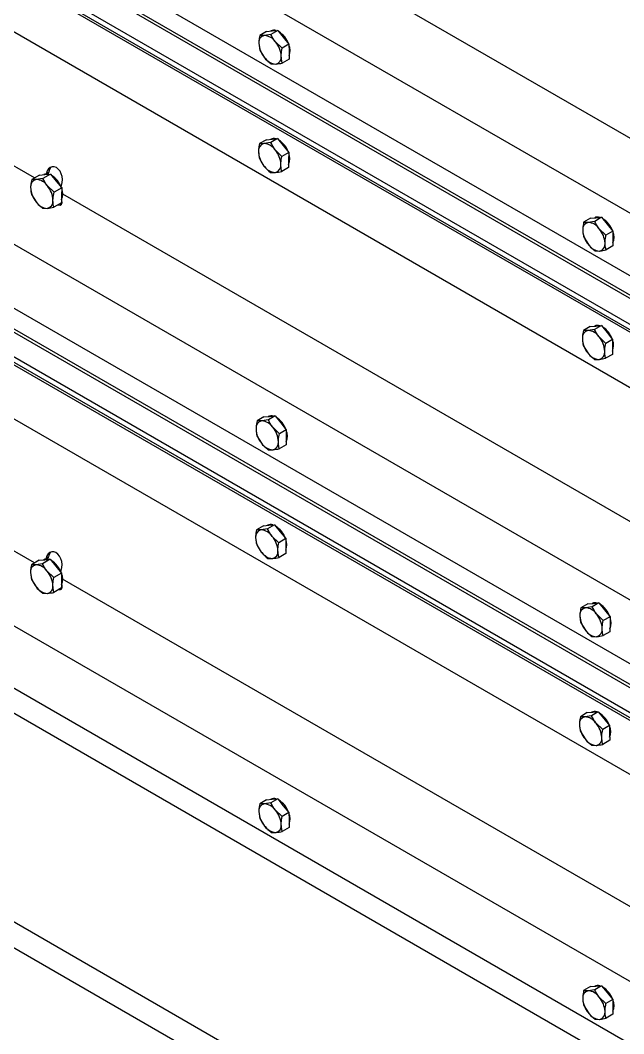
# Model space of a CAD drawing. Header units: millimetres. Extents: x -361 to 14022, y -1822 to 1455.
# Drawn here: x 3977.19 to 3989.14, y 855.35 to 875.41 of the extents above; entities that cross this region are included whole.
import ezdxf

# ---------------------------------------------------------------- set-up
doc = ezdxf.new("R2010")
doc.units = ezdxf.units.MM

msp = doc.modelspace()

# ---------------------------------------------------------------- linework, layer by layer
at = {"color": 7, "linetype": 'Continuous', "lineweight": 25}
for p, q in [((4037.697955, 843.626563), (3975.234603, 879.685889)), ((3989.407178, 872.988827), (3978.032519, 879.555277)), ((4037.697955, 842.390314), (3975.249491, 878.441045)), ((4037.697955, 841.938013), (3975.130388, 878.0575)), ((4037.697955, 842.002324), (3975.174702, 878.09623)), ((4037.697955, 841.423778), (3975.284352, 877.454384)), ((4037.697955, 841.270167), (3975.239249, 877.32681)), ((4037.697955, 841.320663), (3975.283441, 877.351795)), ((4037.697955, 840.172238), (3975.229543, 876.234485)), ((3982.068914, 875.190811), (3981.933983, 875.11078)), ((3982.068914, 875.190811), (3982.178524, 875.200178)), ((3982.15431, 875.198832), (3982.152884, 875.197987)), ((3982.288135, 875.209545), (3982.153204, 875.129514)), ((3982.178524, 875.200178), (3982.288135, 875.209545)), ((3982.288135, 875.209545), (3982.399495, 875.072614)), ((3982.153204, 875.129514), (3982.023859, 875.108442)), ((3982.375925, 874.855652), (3982.24483, 874.980878)), ((3982.399495, 875.072614), (3982.510855, 874.935683)), ((3981.937482, 874.818184), (3982.029108, 874.669548)), ((3982.510855, 874.935683), (3982.375925, 874.855652)), ((3982.510855, 874.935683), (3982.512605, 874.789385)), ((3982.512605, 874.789385), (3982.514355, 874.643087)), ((3982.514355, 874.643087), (3982.379424, 874.563056)), ((3982.160203, 874.544322), (3982.250079, 874.541984)), ((3977.47274, 872.290197), (3975.596717, 873.373202)), ((3982.064464, 873.046267), (3981.929528, 872.969977)), ((3982.151814, 872.990487), (3982.020936, 872.969074)), ((3982.064464, 873.046267), (3982.175607, 873.056522)), ((3982.152414, 873.055154), (3982.150781, 873.054231)), ((3982.28675, 873.066777), (3982.151814, 872.990487)), ((3982.175607, 873.056522), (3982.28675, 873.066777)), ((3982.28675, 873.066777), (3982.396578, 872.928958)), ((3982.37147, 872.714849), (3982.241907, 872.84151)), ((3982.506406, 872.791139), (3982.37147, 872.714849)), ((3982.396578, 872.928958), (3982.506406, 872.791139)), ((3982.506406, 872.791139), (3982.50509, 872.643066)), ((3981.926896, 872.67383), (3982.016989, 872.524853)), ((3982.50509, 872.643066), (3982.503774, 872.494992)), ((3977.711001, 872.380454), (3977.708556, 872.368924)), ((3977.756752, 872.40632), (3977.711001, 872.380454)), ((3977.748157, 872.365787), (3977.756752, 872.40632)), ((3982.146552, 872.398192), (3982.23796, 872.397289)), ((3982.503774, 872.494992), (3982.368838, 872.418702)), ((3977.571199, 872.345863), (3977.419691, 872.260204)), ((3977.641977, 872.280714), (3977.511099, 872.259301)), ((3977.571199, 872.345863), (3977.682342, 872.356118)), ((3977.793485, 872.366373), (3977.641977, 872.280714)), ((3977.659149, 872.35475), (3977.657516, 872.353827)), ((3977.682342, 872.356118), (3977.793485, 872.366373)), ((3977.793485, 872.366373), (3977.903313, 872.228554)), ((3977.903313, 872.228554), (3978.013141, 872.090736)), ((3978.001174, 872.111378), (3978.02036, 872.201864)), ((4037.697955, 835.97499), (3975.19244, 872.058656)), ((3977.861632, 872.005076), (3977.73207, 872.131737)), ((3978.013141, 872.090736), (3977.861632, 872.005076)), ((3978.013141, 872.090736), (3978.011825, 871.942662)), ((3989.405167, 865.401753), (3978.033815, 871.966295)), ((3977.417059, 871.964057), (3977.507152, 871.81508)), ((3978.010509, 871.794588), (3977.859001, 871.708929)), ((3978.011825, 871.942662), (3978.010509, 871.794588)), ((3978.01717, 871.842805), (3978.012831, 871.859806)), ((3977.636715, 871.688419), (3977.728123, 871.687516)), ((3988.477069, 871.491461), (3988.342138, 871.411431)), ((3988.561359, 871.430165), (3988.432014, 871.409093)), ((3988.477069, 871.491461), (3988.586679, 871.500829)), ((3988.562465, 871.499483), (3988.561039, 871.498637)), ((3988.69629, 871.510196), (3988.561359, 871.430165)), ((3988.586679, 871.500829), (3988.69629, 871.510196)), ((3988.69629, 871.510196), (3988.80765, 871.373265)), ((3988.80765, 871.373265), (3988.919011, 871.236334)), ((3988.78408, 871.156303), (3988.652985, 871.281529)), ((3988.919011, 871.236334), (3988.78408, 871.156303)), ((3988.919011, 871.236334), (3988.92076, 871.090036)), ((3988.345638, 871.118835), (3988.437263, 870.970199)), ((3988.92076, 871.090036), (3988.92251, 870.943738)), ((4037.697955, 834.708575), (3975.181245, 870.798703)), ((3988.568358, 870.844973), (3988.658234, 870.842635)), ((3988.92251, 870.943738), (3988.787579, 870.863707)), ((4037.697955, 834.233108), (3975.047014, 870.400726)), ((4037.697955, 834.298314), (3975.091041, 870.440516)), ((4037.697955, 833.739916), (3975.215331, 869.810367)), ((4037.697955, 833.587537), (3975.172353, 869.682798)), ((4037.697955, 833.639257), (3975.216543, 869.709008)), ((3988.694906, 869.367427), (3988.55997, 869.291137)), ((3988.583762, 869.357172), (3988.694906, 869.367427)), ((3988.694906, 869.367427), (3988.804733, 869.229609)), ((3988.472619, 869.346917), (3988.337683, 869.270627)), ((3988.55997, 869.291137), (3988.429091, 869.269724)), ((3988.472619, 869.346917), (3988.583762, 869.357172)), ((3988.560569, 869.355805), (3988.558937, 869.354882)), ((3988.804733, 869.229609), (3988.914561, 869.09179)), ((3988.335052, 868.97448), (3988.425144, 868.825504)), ((3988.779625, 869.0155), (3988.650062, 869.142161)), ((3988.914561, 869.09179), (3988.779625, 869.0155)), ((3988.914561, 869.09179), (3988.913245, 868.943716)), ((3988.911929, 868.795643), (3988.776993, 868.719353)), ((3988.913245, 868.943716), (3988.911929, 868.795643)), ((4037.697955, 832.515761), (3975.18526, 868.603571)), ((3988.554707, 868.698843), (3988.646115, 868.69794)), ((3982.015697, 867.557788), (3981.880761, 867.481498)), ((3982.015697, 867.557788), (3982.126841, 867.568043)), ((3982.103647, 867.566675), (3982.102015, 867.565752)), ((3982.237984, 867.578298), (3982.103048, 867.502008)), ((3982.126841, 867.568043), (3982.237984, 867.578298)), ((3982.237984, 867.578298), (3982.347811, 867.440479)), ((3982.103048, 867.502008), (3981.972169, 867.480595)), ((3982.322703, 867.226371), (3982.19314, 867.353031)), ((3982.347811, 867.440479), (3982.457639, 867.302661)), ((3981.87813, 867.185351), (3981.968222, 867.036374)), ((3982.457639, 867.302661), (3982.322703, 867.226371)), ((3982.456323, 867.154587), (3982.455008, 867.006513)), ((3982.457639, 867.302661), (3982.456323, 867.154587)), ((3982.455008, 867.006513), (3982.320072, 866.930223)), ((3982.097785, 866.909714), (3982.189193, 866.908811)), ((3977.474751, 864.669197), (3975.595325, 865.754167)), ((3982.00406, 865.405402), (3981.86913, 865.325371)), ((3982.00406, 865.405402), (3982.113671, 865.414769)), ((3982.089457, 865.413424), (3982.088031, 865.412578)), ((3982.223282, 865.424136), (3982.088351, 865.344106)), ((3982.113671, 865.414769), (3982.223282, 865.424136)), ((3982.223282, 865.424136), (3982.334642, 865.287206)), ((3982.088351, 865.344106), (3981.959006, 865.323033)), ((3982.311072, 865.070244), (3982.179977, 865.19547)), ((3982.446002, 865.150275), (3982.311072, 865.070244)), ((3982.334642, 865.287206), (3982.446002, 865.150275)), ((3982.446002, 865.150275), (3982.447752, 865.003977)), ((3981.872629, 865.032775), (3981.964255, 864.88414)), ((3982.447752, 865.003977), (3982.449502, 864.857679)), ((3977.706243, 864.760212), (3977.703624, 864.74676)), ((3977.751991, 864.787347), (3977.706243, 864.760212)), ((3977.74337, 864.743064), (3977.751991, 864.787347)), ((3982.09535, 864.758914), (3982.185226, 864.756576)), ((3982.449502, 864.857679), (3982.314571, 864.777648)), ((3977.567094, 864.723968), (3977.415593, 864.634109)), ((3977.634814, 864.652843), (3977.505469, 864.631771)), ((3977.567094, 864.723968), (3977.676705, 864.733335)), ((3977.786316, 864.742703), (3977.634814, 864.652843)), ((3977.652491, 864.73199), (3977.651065, 864.731144)), ((3977.676705, 864.733335), (3977.786316, 864.742703)), ((3977.786316, 864.742703), (3977.897676, 864.605772)), ((3977.897676, 864.605772), (3978.009036, 864.468841)), ((3977.997652, 864.48942), (3978.015602, 864.581623)), ((4037.697955, 828.418491), (3975.234603, 864.477816)), ((3977.857534, 864.378981), (3977.72644, 864.504207)), ((3978.009036, 864.468841), (3977.857534, 864.378981)), ((3978.009036, 864.468841), (3978.010786, 864.322543)), ((3989.407178, 857.780754), (3978.032519, 864.347205)), ((3977.419092, 864.341513), (3977.510718, 864.192877)), ((3978.012535, 864.176245), (3977.861034, 864.086385)), ((3978.010786, 864.322543), (3978.012535, 864.176245)), ((3978.019845, 864.226869), (3978.015049, 864.243692)), ((3977.641812, 864.067651), (3977.731689, 864.065313)), ((3988.423853, 863.858439), (3988.288916, 863.782149)), ((3988.511203, 863.802659), (3988.380324, 863.781246)), ((3988.423853, 863.858439), (3988.534996, 863.868694)), ((3988.511803, 863.867326), (3988.51017, 863.866403)), ((3988.646139, 863.878949), (3988.511203, 863.802659)), ((3988.534996, 863.868694), (3988.646139, 863.878949)), ((3988.646139, 863.878949), (3988.755967, 863.74113)), ((3988.730858, 863.527021), (3988.601295, 863.653682)), ((3988.865794, 863.603311), (3988.730858, 863.527021)), ((3988.755967, 863.74113), (3988.865794, 863.603311)), ((3988.865794, 863.603311), (3988.864479, 863.455238)), ((3988.286285, 863.486002), (3988.376377, 863.337025)), ((3988.864479, 863.455238), (3988.863163, 863.307164)), ((4037.697955, 827.182242), (3975.249491, 863.232972)), ((3988.50594, 863.210364), (3988.597348, 863.209461)), ((3988.863163, 863.307164), (3988.728227, 863.230874)), ((4037.697955, 826.68905), (3975.417808, 862.642613)), ((3988.412216, 861.706053), (3988.277285, 861.626022)), ((3988.496506, 861.644756), (3988.367161, 861.623684)), ((3988.412216, 861.706053), (3988.521826, 861.71542)), ((3988.497612, 861.714075), (3988.496186, 861.713229)), ((3988.631437, 861.724787), (3988.496506, 861.644756)), ((3988.521826, 861.71542), (3988.631437, 861.724787)), ((3988.631437, 861.724787), (3988.742797, 861.587856)), ((3988.742797, 861.587856), (3988.854157, 861.450925)), ((3988.719227, 861.370895), (3988.588132, 861.49612)), ((3988.854157, 861.450925), (3988.719227, 861.370895)), ((3988.854157, 861.450925), (3988.855907, 861.304628)), ((3988.280784, 861.333426), (3988.37241, 861.18479)), ((3988.857657, 861.15833), (3988.722726, 861.078299)), ((3988.855907, 861.304628), (3988.857657, 861.15833)), ((3988.503505, 861.059564), (3988.593381, 861.057227)), ((3971.277252, 860.397144), (4037.568513, 822.128014)), ((3982.068914, 859.982738), (3981.933983, 859.902707)), ((3982.068914, 859.982738), (3982.178524, 859.992105)), ((3982.15431, 859.99076), (3982.152884, 859.989914)), ((3982.288135, 860.001472), (3982.153204, 859.921441)), ((3982.178524, 859.992105), (3982.288135, 860.001472)), ((3982.288135, 860.001472), (3982.399495, 859.864541)), ((3982.153204, 859.921441), (3982.023859, 859.900369)), ((3982.375925, 859.64758), (3982.24483, 859.772805)), ((3982.399495, 859.864541), (3982.510855, 859.727611)), ((3981.937482, 859.610111), (3982.029108, 859.461475)), ((3982.510855, 859.727611), (3982.375925, 859.64758)), ((3982.510855, 859.727611), (3982.512605, 859.581313)), ((3982.512605, 859.581313), (3982.514355, 859.435015)), ((3982.160203, 859.336249), (3982.250079, 859.333912)), ((3982.514355, 859.435015), (3982.379424, 859.354984)), ((3988.477069, 856.283389), (3988.342138, 856.203358)), ((3988.561359, 856.222092), (3988.432014, 856.20102)), ((3988.477069, 856.283389), (3988.586679, 856.292756)), ((3988.562465, 856.29141), (3988.561039, 856.290565)), ((3988.69629, 856.302123), (3988.561359, 856.222092)), ((3988.586679, 856.292756), (3988.69629, 856.302123)), ((3988.69629, 856.302123), (3988.80765, 856.165192)), ((3988.80765, 856.165192), (3988.919011, 856.028261)), ((3988.78408, 855.94823), (3988.652985, 856.073456)), ((3988.919011, 856.028261), (3988.78408, 855.94823)), ((3988.919011, 856.028261), (3988.92076, 855.881963)), ((3988.345638, 855.910762), (3988.437263, 855.762126)), ((3988.92251, 855.735665), (3988.787579, 855.655634)), ((3988.92076, 855.881963), (3988.92251, 855.735665)), ((3988.568358, 855.6369), (3988.658234, 855.634562))]:
    msp.add_line(p, q, dxfattribs=at)
at = {"color": 8, "linetype": 'Continuous', "lineweight": 25}
msp.add_line((3971.498223, 860.779877), (4037.697955, 822.563585), dxfattribs=at)
at = {"color": 7, "linetype": 'Continuous', "lineweight": 25}
for centre, radius, start, end in [((3982.214463, 875.090445), 0.12396, 69.9370339, 119.0296317), ((3982.053308, 874.776719), 0.481209, 20.2238943, 58.0161973), ((3982.047912, 874.976575), 0.134043, 100.3370645, 190.2264623), ((3982.004896, 874.820425), 0.288641, 33.7722361, 86.2331404), ((3981.875034, 874.668997), 0.483755, 3.3955817, 40.1438852), ((3982.398904, 874.981429), 0.483755, 183.3955817, 220.1438852), ((3982.256238, 874.812363), 0.279172, 337.2142046, 24.156204), ((3982.269042, 874.830001), 0.288641, 213.7722361, 266.2331404), ((3982.226027, 874.673851), 0.134043, 280.3370645, 10.2264623), ((3982.046916, 872.831517), 0.139989, 100.6953232, 188.5331771), ((3982.005251, 872.686736), 0.282774, 33.1850043, 86.8203722), ((3982.212122, 872.943581), 0.126545, 71.510323, 118.153237), ((3982.056451, 872.643566), 0.46942, 19.5554709, 57.5471594), ((3982.384842, 872.828013), 0.476678, 182.0759805, 219.4930678), ((3981.874054, 872.53835), 0.476678, 2.0759805, 39.4930678), ((3982.244972, 872.670498), 0.283127, 336.3520258, 22.6298248), ((3977.718857, 872.243177), 0.126545, 71.510323, 118.153237), ((3982.253644, 872.679627), 0.282774, 213.1850043, 266.8203722), ((3982.21198, 872.534846), 0.139989, 280.6953232, 8.5331771), ((3977.537079, 872.121744), 0.139989, 100.6953232, 188.5331771), ((3977.495414, 871.976962), 0.282774, 33.1850043, 86.8203722), ((3977.563186, 871.943163), 0.46942, 19.5554709, 57.5471594), ((3977.875005, 872.11824), 0.476678, 182.0759805, 219.4930678), ((3977.364217, 871.828577), 0.476678, 2.0759805, 39.4930678), ((3977.748973, 871.969668), 0.285816, 337.3946058, 22.4977682), ((3977.743807, 871.969854), 0.282774, 213.1850043, 266.8203722), ((3977.702143, 871.825073), 0.139989, 280.6953232, 8.5331771), ((3988.456067, 871.277225), 0.134043, 100.3370645, 190.2264623), ((3988.413052, 871.121076), 0.288641, 33.7722361, 86.2331404), ((3988.622618, 871.391096), 0.12396, 69.9370339, 119.0296317), ((3988.461463, 871.077369), 0.481209, 20.2238943, 58.0161973), ((3988.807059, 871.28208), 0.483755, 183.3955817, 220.1438852), ((3988.283189, 870.969647), 0.483755, 3.3955817, 40.1438852), ((3988.664393, 871.113014), 0.279172, 337.2142046, 24.156204), ((3988.677197, 871.130652), 0.288641, 213.7722361, 266.2331404), ((3988.634182, 870.974502), 0.134043, 280.3370645, 10.2264623), ((3988.620277, 869.244232), 0.126545, 71.510323, 118.153237), ((3988.455071, 869.132168), 0.139989, 100.6953232, 188.5331771), ((3988.413407, 868.987386), 0.282774, 33.1850043, 86.8203722), ((3988.464606, 868.944217), 0.46942, 19.5554709, 57.5471594), ((3988.792997, 869.128664), 0.476678, 182.0759805, 219.4930678), ((3988.282209, 868.839001), 0.476678, 2.0759805, 39.4930678), ((3988.653127, 868.971149), 0.283127, 336.3520258, 22.6298248), ((3988.661799, 868.980278), 0.282774, 213.1850043, 266.8203722), ((3988.620135, 868.835497), 0.139989, 280.6953232, 8.5331771), ((3982.163355, 867.455102), 0.126545, 71.510323, 118.153237), ((3981.998149, 867.343038), 0.139989, 100.6953232, 188.5331771), ((3981.956485, 867.198257), 0.282774, 33.1850043, 86.8203722), ((3981.825287, 867.049872), 0.476678, 2.0759805, 39.4930678), ((3982.007684, 867.155088), 0.46942, 19.5554709, 57.5471594), ((3982.336075, 867.339534), 0.476678, 182.0759805, 219.4930678), ((3982.196206, 867.18202), 0.283127, 336.3520258, 22.6298248), ((3982.204878, 867.191149), 0.282774, 213.1850043, 266.8203722), ((3982.163213, 867.046367), 0.139989, 280.6953232, 8.5331771), ((3982.14961, 865.305037), 0.12396, 69.9370339, 119.0296317), ((3981.988455, 864.99131), 0.481209, 20.2238943, 58.0161973), ((3981.983058, 865.191166), 0.134043, 100.3370645, 190.2264623), ((3982.334051, 865.196021), 0.483755, 183.3955817, 220.1438852), ((3981.940043, 865.035016), 0.288641, 33.7722361, 86.2331404), ((3981.810181, 864.883588), 0.483755, 3.3955817, 40.1438852), ((3982.191385, 865.026955), 0.279172, 337.2142046, 24.156204), ((3977.712644, 864.623603), 0.12396, 69.9370339, 119.0296317), ((3982.204189, 865.044593), 0.288641, 213.7722361, 266.2331404), ((3982.161173, 864.888443), 0.134043, 280.3370645, 10.2264623), ((3977.529521, 864.499904), 0.134043, 100.3370645, 190.2264623), ((3977.486506, 864.343754), 0.288641, 33.7722361, 86.2331404), ((3977.551489, 864.309876), 0.481209, 20.2238943, 58.0161973), ((3977.880513, 864.504758), 0.483755, 183.3955817, 220.1438852), ((3977.356644, 864.192326), 0.483755, 3.3955817, 40.1438852), ((3977.754419, 864.345521), 0.279172, 337.2142046, 24.156204), ((3977.750651, 864.35333), 0.288641, 213.7722361, 266.2331404), ((3977.707636, 864.19718), 0.134043, 280.3370645, 10.2264623), ((3988.406304, 863.643689), 0.139989, 100.6953232, 188.5331771), ((3988.36464, 863.498908), 0.282774, 33.1850043, 86.8203722), ((3988.57151, 863.755753), 0.126545, 71.510323, 118.153237), ((3988.41584, 863.455739), 0.46942, 19.5554709, 57.5471594), ((3988.74423, 863.640185), 0.476678, 182.0759805, 219.4930678), ((3988.233442, 863.350522), 0.476678, 2.0759805, 39.4930678), ((3988.604361, 863.48267), 0.283127, 336.3520258, 22.6298248), ((3988.571368, 863.347018), 0.139989, 280.6953232, 8.5331771), ((3988.613033, 863.4918), 0.282774, 213.1850043, 266.8203722), ((3988.391214, 861.491817), 0.134043, 100.3370645, 190.2264623), ((3988.348198, 861.335667), 0.288641, 33.7722361, 86.2331404), ((3988.557765, 861.605688), 0.12396, 69.9370339, 119.0296317), ((3988.39661, 861.291961), 0.481209, 20.2238943, 58.0161973), ((3988.742206, 861.496672), 0.483755, 183.3955817, 220.1438852), ((3988.218336, 861.184239), 0.483755, 3.3955817, 40.1438852), ((3988.59954, 861.327605), 0.279172, 337.2142046, 24.156204), ((3988.612344, 861.345244), 0.288641, 213.7722361, 266.2331404), ((3988.569329, 861.189094), 0.134043, 280.3370645, 10.2264623), ((3982.214463, 859.882373), 0.12396, 69.9370339, 119.0296317), ((3982.053308, 859.568646), 0.481209, 20.2238943, 58.0161973), ((3982.047912, 859.768502), 0.134043, 100.3370645, 190.2264623), ((3982.398904, 859.773357), 0.483755, 183.3955817, 220.1438852), ((3982.004896, 859.612352), 0.288641, 33.7722361, 86.2331404), ((3981.875034, 859.460924), 0.483755, 3.3955817, 40.1438852), ((3982.256238, 859.60429), 0.279172, 337.2142046, 24.156204), ((3982.269042, 859.621929), 0.288641, 213.7722361, 266.2331404), ((3982.226027, 859.465779), 0.134043, 280.3370645, 10.2264623), ((3988.456067, 856.069153), 0.134043, 100.3370645, 190.2264623), ((3988.413052, 855.913003), 0.288641, 33.7722361, 86.2331404), ((3988.622618, 856.183023), 0.12396, 69.9370339, 119.0296317), ((3988.461463, 855.869297), 0.481209, 20.2238943, 58.0161973), ((3988.807059, 856.074007), 0.483755, 183.3955817, 220.1438852), ((3988.283189, 855.761575), 0.483755, 3.3955817, 40.1438852), ((3988.664393, 855.904941), 0.279172, 337.2142046, 24.156204), ((3988.677197, 855.922579), 0.288641, 213.7722361, 266.2331404), ((3988.634182, 855.76643), 0.134043, 280.3370645, 10.2264623)]:
    msp.add_arc(centre, radius, start, end, dxfattribs=at)
for centre, major_axis, ratio, start_param, end_param in [((3977.865681, 872.291159), (-0.045582, 0.219415), 0.701630723, 4.153173117, 7.294765771), ((3977.911431, 872.317025), (-0.045582, 0.219415), 0.701630723, 0.384759563, 1.011580464), ((3977.86249, 871.9321), (-0.143133, 0.16959), 0.418043607, 2.568485088, 3.853595792), ((3977.908241, 871.957966), (-0.143133, 0.16959), 0.418043607, 2.568485088, 2.772736928), ((3977.860922, 864.670917), (-0.051828, 0.217876), 0.692818262, 4.132742217, 7.274334871), ((3977.906671, 864.698052), (-0.051828, 0.217876), 0.692818262, 0.380647993, 0.991149564), ((3977.865165, 864.316164), (-0.146068, 0.166997), 0.401133331, 2.602360174, 3.846083137), ((3977.910913, 864.343298), (-0.146068, 0.166997), 0.401133331, 2.602360174, 2.754457496)]:
    msp.add_ellipse(centre, major_axis=major_axis, ratio=ratio, start_param=start_param, end_param=end_param, dxfattribs=at)
for points, knots in [([(3981.933983, 875.11078), (3981.926356, 875.068928), (3981.916426, 875.014443), (3981.916079, 874.964383), (3981.915998, 874.952777)], [0, 0, 0, 0, 0.7681507272, 1, 1, 1, 1]), ([(3982.023859, 875.108442), (3982.02128, 875.108232), (3981.984547, 875.105235), (3981.958345, 875.108108), (3981.933983, 875.11078)], [0, 0, 0, 0, 0.0702005767, 1, 1, 1, 1]), ([(3982.24483, 874.980878), (3982.24221, 874.984136), (3982.204886, 875.030542), (3982.178105, 875.081828), (3982.153204, 875.129514)], [0, 0, 0, 0, 0.070200577, 1, 1, 1, 1]), ([(3981.915998, 874.952777), (3981.918952, 874.915172), (3981.922696, 874.86751), (3981.934906, 874.826778), (3981.937482, 874.818184)], [0, 0, 0, 0, 0.788999238, 1, 1, 1, 1]), ([(3982.35794, 874.697649), (3982.358021, 874.709256), (3982.358368, 874.759316), (3982.368297, 874.8138), (3982.375925, 874.855652)], [0, 0, 0, 0, 0.231849273, 1, 1, 1, 1]), ([(3982.029108, 874.669548), (3982.031768, 874.666314), (3982.069654, 874.62024), (3982.116575, 874.5809), (3982.160203, 874.544322)], [0, 0, 0, 0, 0.070200577, 1, 1, 1, 1]), ([(3982.379424, 874.563056), (3982.376848, 874.571651), (3982.364637, 874.612382), (3982.360894, 874.660044), (3982.35794, 874.697649)], [0, 0, 0, 0, 0.211000762, 1, 1, 1, 1]), ([(3982.250079, 874.541984), (3982.252697, 874.542218), (3982.289992, 874.545548), (3982.336335, 874.55462), (3982.379424, 874.563056)], [0, 0, 0, 0, 0.070200577, 1, 1, 1, 1]), ([(3981.929528, 872.969977), (3981.921124, 872.927898), (3981.910183, 872.87312), (3981.908798, 872.822485), (3981.908477, 872.810745)], [0, 0, 0, 0, 0.768150727, 1, 1, 1, 1]), ([(3982.020936, 872.969074), (3982.018321, 872.968842), (3981.98107, 872.965538), (3981.954361, 872.967838), (3981.929528, 872.969977)], [0, 0, 0, 0, 0.070200577, 1, 1, 1, 1]), ([(3982.241907, 872.84151), (3982.239323, 872.844788), (3982.202516, 872.891487), (3982.176243, 872.942787), (3982.151814, 872.990487)], [0, 0, 0, 0, 0.070200577, 1, 1, 1, 1]), ([(3981.908477, 872.810745), (3981.910612, 872.772597), (3981.913318, 872.724247), (3981.924531, 872.682614), (3981.926896, 872.67383)], [0, 0, 0, 0, 0.7889992378, 1, 1, 1, 1]), ([(3982.350419, 872.555618), (3982.35074, 872.567357), (3982.352124, 872.617992), (3982.363065, 872.672771), (3982.37147, 872.714849)], [0, 0, 0, 0, 0.231849273, 1, 1, 1, 1]), ([(3982.016989, 872.524853), (3982.019612, 872.521597), (3982.05698, 872.475216), (3982.103395, 872.435303), (3982.146552, 872.398192)], [0, 0, 0, 0, 0.070200577, 1, 1, 1, 1]), ([(3982.23796, 872.397289), (3982.240614, 872.397543), (3982.278427, 872.401165), (3982.325277, 872.410253), (3982.368838, 872.418702)], [0, 0, 0, 0, 0.070200577, 1, 1, 1, 1]), ([(3982.368838, 872.418702), (3982.366472, 872.427487), (3982.35526, 872.469119), (3982.352554, 872.517469), (3982.350419, 872.555618)], [0, 0, 0, 0, 0.211000762, 1, 1, 1, 1]), ([(3977.419691, 872.260204), (3977.411286, 872.218125), (3977.400346, 872.163347), (3977.398961, 872.112712), (3977.39864, 872.100972)], [0, 0, 0, 0, 0.768150728, 1, 1, 1, 1]), ([(3977.511099, 872.259301), (3977.508484, 872.259069), (3977.471233, 872.255765), (3977.444524, 872.258065), (3977.419691, 872.260204)], [0, 0, 0, 0, 0.070200577, 1, 1, 1, 1]), ([(3977.73207, 872.131737), (3977.729486, 872.135015), (3977.692679, 872.181714), (3977.666406, 872.233014), (3977.641977, 872.280714)], [0, 0, 0, 0, 0.0702005767, 1, 1, 1, 1]), ([(3977.39864, 872.100972), (3977.400775, 872.062824), (3977.403481, 872.014474), (3977.414694, 871.972841), (3977.417059, 871.964057)], [0, 0, 0, 0, 0.788999238, 1, 1, 1, 1]), ([(3977.840582, 871.845845), (3977.840903, 871.857584), (3977.842287, 871.908219), (3977.853228, 871.962998), (3977.861632, 872.005076)], [0, 0, 0, 0, 0.231849273, 1, 1, 1, 1]), ([(3977.507152, 871.81508), (3977.509775, 871.811824), (3977.547143, 871.765443), (3977.593558, 871.72553), (3977.636715, 871.688419)], [0, 0, 0, 0, 0.070200577, 1, 1, 1, 1]), ([(3977.859001, 871.708929), (3977.856635, 871.717713), (3977.845423, 871.759346), (3977.842717, 871.807696), (3977.840582, 871.845845)], [0, 0, 0, 0, 0.211000762, 1, 1, 1, 1]), ([(3977.728123, 871.687516), (3977.730777, 871.68777), (3977.76859, 871.691392), (3977.81544, 871.70048), (3977.859001, 871.708929)], [0, 0, 0, 0, 0.070200577, 1, 1, 1, 1]), ([(3988.342138, 871.411431), (3988.334511, 871.369578), (3988.324581, 871.315094), (3988.324234, 871.265034), (3988.324153, 871.253428)], [0, 0, 0, 0, 0.7681507272, 1, 1, 1, 1]), ([(3988.432014, 871.409093), (3988.429436, 871.408882), (3988.392702, 871.405886), (3988.366501, 871.408759), (3988.342138, 871.411431)], [0, 0, 0, 0, 0.070200577, 1, 1, 1, 1]), ([(3988.652985, 871.281529), (3988.650365, 871.284787), (3988.613041, 871.331193), (3988.58626, 871.382479), (3988.561359, 871.430165)], [0, 0, 0, 0, 0.070200577, 1, 1, 1, 1]), ([(3988.324153, 871.253428), (3988.327107, 871.215822), (3988.330851, 871.168161), (3988.343061, 871.127429), (3988.345638, 871.118835)], [0, 0, 0, 0, 0.788999238, 1, 1, 1, 1]), ([(3988.437263, 870.970199), (3988.439923, 870.966964), (3988.477809, 870.920891), (3988.52473, 870.881551), (3988.568358, 870.844973)], [0, 0, 0, 0, 0.0702005767, 1, 1, 1, 1]), ([(3988.766095, 870.9983), (3988.766176, 871.009906), (3988.766523, 871.059967), (3988.776453, 871.114451), (3988.78408, 871.156303)], [0, 0, 0, 0, 0.231849273, 1, 1, 1, 1]), ([(3988.787579, 870.863707), (3988.785003, 870.872301), (3988.772793, 870.913033), (3988.769049, 870.960695), (3988.766095, 870.9983)], [0, 0, 0, 0, 0.211000762, 1, 1, 1, 1]), ([(3988.658234, 870.842635), (3988.660852, 870.842869), (3988.698147, 870.846198), (3988.74449, 870.855271), (3988.787579, 870.863707)], [0, 0, 0, 0, 0.070200577, 1, 1, 1, 1]), ([(3988.337683, 869.270627), (3988.329279, 869.228549), (3988.318338, 869.173771), (3988.316953, 869.123136), (3988.316632, 869.111396)], [0, 0, 0, 0, 0.768150727, 1, 1, 1, 1]), ([(3988.429091, 869.269724), (3988.426476, 869.269493), (3988.389225, 869.266188), (3988.362517, 869.268489), (3988.337683, 869.270627)], [0, 0, 0, 0, 0.070200577, 1, 1, 1, 1]), ([(3988.650062, 869.142161), (3988.647478, 869.145439), (3988.610671, 869.192138), (3988.584398, 869.243438), (3988.55997, 869.291137)], [0, 0, 0, 0, 0.070200577, 1, 1, 1, 1]), ([(3988.316632, 869.111396), (3988.318767, 869.073248), (3988.321473, 869.024897), (3988.332686, 868.983265), (3988.335052, 868.97448)], [0, 0, 0, 0, 0.7889992378, 1, 1, 1, 1]), ([(3988.758574, 868.856268), (3988.758895, 868.868008), (3988.76028, 868.918643), (3988.77122, 868.973422), (3988.779625, 869.0155)], [0, 0, 0, 0, 0.231849273, 1, 1, 1, 1]), ([(3988.425144, 868.825504), (3988.427767, 868.822248), (3988.465136, 868.775867), (3988.51155, 868.735954), (3988.554707, 868.698843)], [0, 0, 0, 0, 0.070200577, 1, 1, 1, 1]), ([(3988.776993, 868.719353), (3988.774627, 868.728137), (3988.763415, 868.76977), (3988.760709, 868.81812), (3988.758574, 868.856268)], [0, 0, 0, 0, 0.211000762, 1, 1, 1, 1]), ([(3988.646115, 868.69794), (3988.648769, 868.698194), (3988.686582, 868.701816), (3988.733432, 868.710903), (3988.776993, 868.719353)], [0, 0, 0, 0, 0.0702005767, 1, 1, 1, 1]), ([(3981.880761, 867.481498), (3981.872357, 867.43942), (3981.861416, 867.384641), (3981.860031, 867.334006), (3981.85971, 867.322267)], [0, 0, 0, 0, 0.768150727, 1, 1, 1, 1]), ([(3981.972169, 867.480595), (3981.969554, 867.480363), (3981.932303, 867.477059), (3981.905595, 867.479359), (3981.880761, 867.481498)], [0, 0, 0, 0, 0.070200577, 1, 1, 1, 1]), ([(3982.19314, 867.353031), (3982.190556, 867.35631), (3982.15375, 867.403008), (3982.127476, 867.454309), (3982.103048, 867.502008)], [0, 0, 0, 0, 0.070200577, 1, 1, 1, 1]), ([(3981.85971, 867.322267), (3981.861845, 867.284118), (3981.864551, 867.235768), (3981.875764, 867.194135), (3981.87813, 867.185351)], [0, 0, 0, 0, 0.788999238, 1, 1, 1, 1]), ([(3982.301652, 867.067139), (3982.301973, 867.078879), (3982.303358, 867.129514), (3982.314299, 867.184292), (3982.322703, 867.226371)], [0, 0, 0, 0, 0.2318492728, 1, 1, 1, 1]), ([(3981.968222, 867.036374), (3981.970845, 867.033118), (3982.008214, 866.986737), (3982.054629, 866.946825), (3982.097785, 866.909714)], [0, 0, 0, 0, 0.070200577, 1, 1, 1, 1]), ([(3982.320072, 866.930223), (3982.317706, 866.939008), (3982.306493, 866.98064), (3982.303787, 867.028991), (3982.301652, 867.067139)], [0, 0, 0, 0, 0.211000762, 1, 1, 1, 1]), ([(3982.189193, 866.908811), (3982.191848, 866.909065), (3982.22966, 866.912687), (3982.27651, 866.921774), (3982.320072, 866.930223)], [0, 0, 0, 0, 0.070200577, 1, 1, 1, 1]), ([(3981.86913, 865.325371), (3981.861503, 865.283519), (3981.851573, 865.229035), (3981.851226, 865.178975), (3981.851145, 865.167368)], [0, 0, 0, 0, 0.768150727, 1, 1, 1, 1]), ([(3981.851145, 865.167368), (3981.854099, 865.129763), (3981.857842, 865.082102), (3981.870053, 865.04137), (3981.872629, 865.032775)], [0, 0, 0, 0, 0.788999238, 1, 1, 1, 1]), ([(3981.959006, 865.323033), (3981.956427, 865.322823), (3981.919694, 865.319827), (3981.893492, 865.3227), (3981.86913, 865.325371)], [0, 0, 0, 0, 0.070200577, 1, 1, 1, 1]), ([(3982.179977, 865.19547), (3982.177357, 865.198727), (3982.140032, 865.245134), (3982.113252, 865.29642), (3982.088351, 865.344106)], [0, 0, 0, 0, 0.070200577, 1, 1, 1, 1]), ([(3982.293087, 864.912241), (3982.293167, 864.923847), (3982.293515, 864.973907), (3982.303444, 865.028392), (3982.311072, 865.070244)], [0, 0, 0, 0, 0.231849273, 1, 1, 1, 1]), ([(3981.964255, 864.88414), (3981.966915, 864.880905), (3982.004801, 864.834832), (3982.051722, 864.795492), (3982.09535, 864.758914)], [0, 0, 0, 0, 0.070200577, 1, 1, 1, 1]), ([(3982.185226, 864.756576), (3982.187844, 864.75681), (3982.225139, 864.760139), (3982.271482, 864.769212), (3982.314571, 864.777648)], [0, 0, 0, 0, 0.070200577, 1, 1, 1, 1]), ([(3982.314571, 864.777648), (3982.311995, 864.786242), (3982.299784, 864.826974), (3982.296041, 864.874636), (3982.293087, 864.912241)], [0, 0, 0, 0, 0.211000762, 1, 1, 1, 1]), ([(3977.415593, 864.634109), (3977.407965, 864.592257), (3977.398036, 864.537772), (3977.397688, 864.487712), (3977.397608, 864.476106)], [0, 0, 0, 0, 0.7681507276, 1, 1, 1, 1]), ([(3977.505469, 864.631771), (3977.50289, 864.63156), (3977.466157, 864.628564), (3977.439955, 864.631437), (3977.415593, 864.634109)], [0, 0, 0, 0, 0.070200577, 1, 1, 1, 1]), ([(3977.72644, 864.504207), (3977.723819, 864.507465), (3977.686495, 864.553871), (3977.659714, 864.605157), (3977.634814, 864.652843)], [0, 0, 0, 0, 0.070200577, 1, 1, 1, 1]), ([(3977.397608, 864.476106), (3977.400561, 864.438501), (3977.404305, 864.390839), (3977.416515, 864.350107), (3977.419092, 864.341513)], [0, 0, 0, 0, 0.788999238, 1, 1, 1, 1]), ([(3977.839549, 864.220978), (3977.83963, 864.232585), (3977.839977, 864.282645), (3977.849907, 864.337129), (3977.857534, 864.378981)], [0, 0, 0, 0, 0.231849273, 1, 1, 1, 1]), ([(3977.510718, 864.192877), (3977.513377, 864.189642), (3977.551263, 864.143569), (3977.598185, 864.104229), (3977.641812, 864.067651)], [0, 0, 0, 0, 0.070200577, 1, 1, 1, 1]), ([(3977.861034, 864.086385), (3977.858457, 864.09498), (3977.846247, 864.135711), (3977.842503, 864.183373), (3977.839549, 864.220978)], [0, 0, 0, 0, 0.211000762, 1, 1, 1, 1]), ([(3977.731689, 864.065313), (3977.734307, 864.065547), (3977.771602, 864.068877), (3977.817944, 864.077949), (3977.861034, 864.086385)], [0, 0, 0, 0, 0.070200577, 1, 1, 1, 1]), ([(3988.288916, 863.782149), (3988.280512, 863.740071), (3988.269571, 863.685292), (3988.268187, 863.634657), (3988.267865, 863.622917)], [0, 0, 0, 0, 0.768150727, 1, 1, 1, 1]), ([(3988.380324, 863.781246), (3988.377709, 863.781014), (3988.340458, 863.77771), (3988.31375, 863.78001), (3988.288916, 863.782149)], [0, 0, 0, 0, 0.0702005767, 1, 1, 1, 1]), ([(3988.601295, 863.653682), (3988.598711, 863.65696), (3988.561905, 863.703659), (3988.535632, 863.754959), (3988.511203, 863.802659)], [0, 0, 0, 0, 0.070200577, 1, 1, 1, 1]), ([(3988.267865, 863.622917), (3988.27, 863.584769), (3988.272706, 863.536419), (3988.283919, 863.494786), (3988.286285, 863.486002)], [0, 0, 0, 0, 0.788999238, 1, 1, 1, 1]), ([(3988.709807, 863.36779), (3988.710128, 863.37953), (3988.711513, 863.430164), (3988.722454, 863.484943), (3988.730858, 863.527021)], [0, 0, 0, 0, 0.2318492728, 1, 1, 1, 1]), ([(3988.728227, 863.230874), (3988.725861, 863.239659), (3988.714648, 863.281291), (3988.711942, 863.329641), (3988.709807, 863.36779)], [0, 0, 0, 0, 0.211000762, 1, 1, 1, 1]), ([(3988.376377, 863.337025), (3988.379001, 863.333769), (3988.416369, 863.287388), (3988.462784, 863.247475), (3988.50594, 863.210364)], [0, 0, 0, 0, 0.070200577, 1, 1, 1, 1]), ([(3988.597348, 863.209461), (3988.600003, 863.209716), (3988.637815, 863.213337), (3988.684666, 863.222425), (3988.728227, 863.230874)], [0, 0, 0, 0, 0.070200577, 1, 1, 1, 1]), ([(3988.277285, 861.626022), (3988.269658, 861.58417), (3988.259728, 861.529686), (3988.259381, 861.479626), (3988.2593, 861.468019)], [0, 0, 0, 0, 0.768150727, 1, 1, 1, 1]), ([(3988.367161, 861.623684), (3988.364583, 861.623474), (3988.327849, 861.620477), (3988.301647, 861.623351), (3988.277285, 861.626022)], [0, 0, 0, 0, 0.070200577, 1, 1, 1, 1]), ([(3988.588132, 861.49612), (3988.585512, 861.499378), (3988.548188, 861.545785), (3988.521407, 861.597071), (3988.496506, 861.644756)], [0, 0, 0, 0, 0.0702005767, 1, 1, 1, 1]), ([(3988.2593, 861.468019), (3988.262254, 861.430414), (3988.265998, 861.382752), (3988.278208, 861.342021), (3988.280784, 861.333426)], [0, 0, 0, 0, 0.788999238, 1, 1, 1, 1]), ([(3988.701242, 861.212892), (3988.701323, 861.224498), (3988.70167, 861.274558), (3988.7116, 861.329042), (3988.719227, 861.370895)], [0, 0, 0, 0, 0.231849273, 1, 1, 1, 1]), ([(3988.37241, 861.18479), (3988.37507, 861.181556), (3988.412956, 861.135483), (3988.459877, 861.096143), (3988.503505, 861.059564)], [0, 0, 0, 0, 0.070200577, 1, 1, 1, 1]), ([(3988.722726, 861.078299), (3988.72015, 861.086893), (3988.707939, 861.127625), (3988.704196, 861.175286), (3988.701242, 861.212892)], [0, 0, 0, 0, 0.211000762, 1, 1, 1, 1]), ([(3988.593381, 861.057227), (3988.595999, 861.05746), (3988.633294, 861.06079), (3988.679637, 861.069863), (3988.722726, 861.078299)], [0, 0, 0, 0, 0.070200577, 1, 1, 1, 1]), ([(3981.933983, 859.902707), (3981.926356, 859.860855), (3981.916426, 859.806371), (3981.916079, 859.756311), (3981.915998, 859.744704)], [0, 0, 0, 0, 0.7681507272, 1, 1, 1, 1]), ([(3981.915998, 859.744704), (3981.918952, 859.707099), (3981.922696, 859.659437), (3981.934906, 859.618706), (3981.937482, 859.610111)], [0, 0, 0, 0, 0.788999238, 1, 1, 1, 1]), ([(3982.023859, 859.900369), (3982.02128, 859.900159), (3981.984547, 859.897162), (3981.958345, 859.900036), (3981.933983, 859.902707)], [0, 0, 0, 0, 0.0702005767, 1, 1, 1, 1]), ([(3982.24483, 859.772805), (3982.24221, 859.776063), (3982.204886, 859.82247), (3982.178105, 859.873756), (3982.153204, 859.921441)], [0, 0, 0, 0, 0.070200577, 1, 1, 1, 1]), ([(3982.35794, 859.489577), (3982.358021, 859.501183), (3982.358368, 859.551243), (3982.368297, 859.605728), (3982.375925, 859.64758)], [0, 0, 0, 0, 0.231849273, 1, 1, 1, 1]), ([(3982.029108, 859.461475), (3982.031768, 859.458241), (3982.069654, 859.412168), (3982.116575, 859.372828), (3982.160203, 859.336249)], [0, 0, 0, 0, 0.070200577, 1, 1, 1, 1]), ([(3982.250079, 859.333912), (3982.252697, 859.334145), (3982.289992, 859.337475), (3982.336335, 859.346548), (3982.379424, 859.354984)], [0, 0, 0, 0, 0.070200577, 1, 1, 1, 1]), ([(3982.379424, 859.354984), (3982.376848, 859.363578), (3982.364637, 859.40431), (3982.360894, 859.451972), (3982.35794, 859.489577)], [0, 0, 0, 0, 0.211000762, 1, 1, 1, 1]), ([(3988.342138, 856.203358), (3988.334511, 856.161506), (3988.324581, 856.107021), (3988.324234, 856.056961), (3988.324153, 856.045355)], [0, 0, 0, 0, 0.7681507272, 1, 1, 1, 1]), ([(3988.432014, 856.20102), (3988.429436, 856.20081), (3988.392702, 856.197813), (3988.366501, 856.200686), (3988.342138, 856.203358)], [0, 0, 0, 0, 0.070200577, 1, 1, 1, 1]), ([(3988.652985, 856.073456), (3988.650365, 856.076714), (3988.613041, 856.123121), (3988.58626, 856.174406), (3988.561359, 856.222092)], [0, 0, 0, 0, 0.070200577, 1, 1, 1, 1]), ([(3988.324153, 856.045355), (3988.327107, 856.00775), (3988.330851, 855.960088), (3988.343061, 855.919356), (3988.345638, 855.910762)], [0, 0, 0, 0, 0.788999238, 1, 1, 1, 1]), ([(3988.766095, 855.790227), (3988.766176, 855.801834), (3988.766523, 855.851894), (3988.776453, 855.906378), (3988.78408, 855.94823)], [0, 0, 0, 0, 0.231849273, 1, 1, 1, 1]), ([(3988.437263, 855.762126), (3988.439923, 855.758892), (3988.477809, 855.712818), (3988.52473, 855.673478), (3988.568358, 855.6369)], [0, 0, 0, 0, 0.0702005767, 1, 1, 1, 1]), ([(3988.787579, 855.655634), (3988.785003, 855.664229), (3988.772793, 855.704961), (3988.769049, 855.752622), (3988.766095, 855.790227)], [0, 0, 0, 0, 0.211000762, 1, 1, 1, 1]), ([(3988.658234, 855.634562), (3988.660852, 855.634796), (3988.698147, 855.638126), (3988.74449, 855.647199), (3988.787579, 855.655634)], [0, 0, 0, 0, 0.070200577, 1, 1, 1, 1])]:
    msp.add_open_spline(points, degree=3, knots=knots, dxfattribs=at)

doc.saveas('drawing.dxf')
